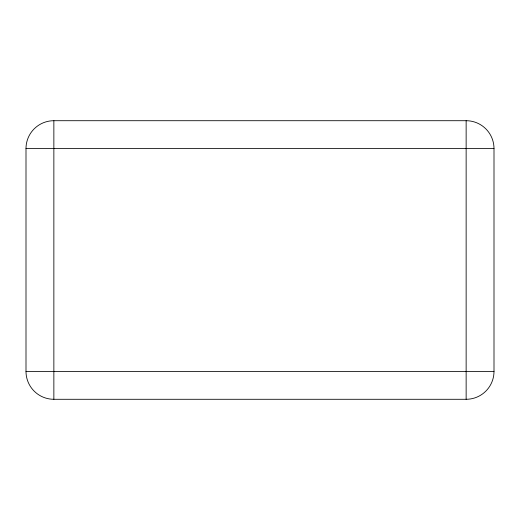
<?xml version="1.0" encoding="UTF-8"?>
<svg xmlns="http://www.w3.org/2000/svg" width="520" height="520" viewBox="0 0 520 520"><rect width="100%" height="100%" fill="white"/><g stroke="black" fill="none" stroke-linecap="round" stroke-linejoin="round"><path stroke-width="0.78" d="M53.859 120.712L466.141 120.712A27.859 27.859 0 0 1 494 148.571L494 371.429A27.859 27.859 0 0 1 466.141 399.288L53.859 399.288A27.859 27.859 0 0 1 26 371.429L26 148.571A27.859 27.859 0 0 1 53.859 120.712L53.859 399.288M26 148.571L494 148.571M26 371.429L494 371.429M466.141 120.712L466.141 399.288"/></g></svg>
